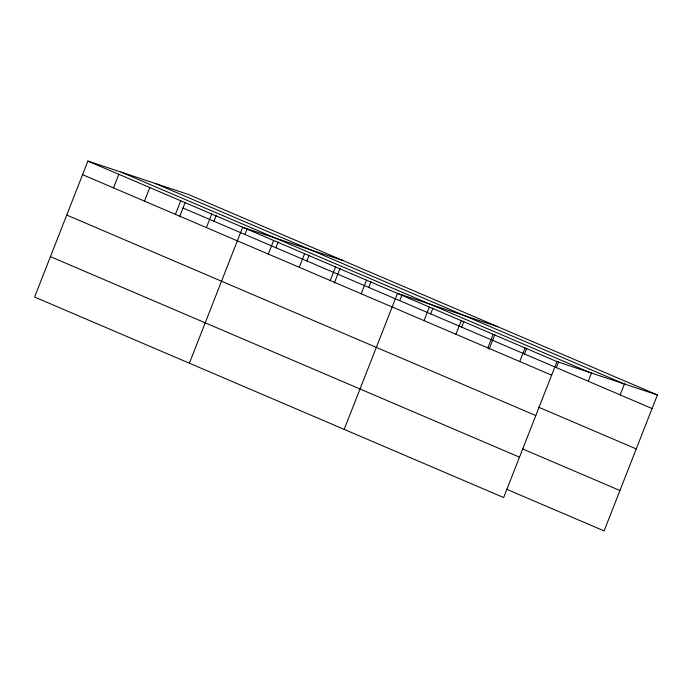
<?xml version="1.0" encoding="UTF-8"?>
<svg xmlns="http://www.w3.org/2000/svg" width="692" height="692" viewBox="0 0 692 692"><rect width="100%" height="100%" fill="white"/><g stroke="black" fill="none" stroke-linecap="round" stroke-linejoin="round"><path stroke-width="1.04" d="M657.4 394.95L188.328 194.443L87.884 161.08L34.6 297.05L503.672 497.557L556.956 361.587L657.4 394.95L604.116 530.92L506.492 489.192M113.523 187.895L118.842 174.315M144.481 201.13L149.801 187.549M175.439 214.364L180.759 200.784M179.531 216.89L185.283 202.202M206.398 227.59L211.717 214.018M213.966 221.25L216.241 215.437M189.392 363.213L242.676 227.253L343.12 260.607M244.925 234.484L247.2 228.671M268.314 254.059L273.634 240.479M275.883 247.719L278.167 241.906M299.273 267.294L304.601 253.713M306.841 260.953L309.125 255.132M330.231 280.528L335.559 266.948M334.322 283.054L340.083 268.366M361.189 293.763L366.518 280.182M368.758 287.422L371.042 281.601M344.192 429.386L397.476 293.417L497.911 326.78M399.716 300.657L402 294.835M424.049 320.63L429.369 307.049M430.675 313.891L432.958 308.07M455.942 334.262L461.27 320.69M461.633 327.126L463.917 321.304M487.843 347.903L493.162 334.322M489.123 349.226L494.875 334.539M519.744 361.535L525.064 347.955M524.493 353.993L526.768 348.171M556.385 367.625L558.669 361.804M588.287 381.257L591.703 372.53M620.179 394.898L624.746 383.256M155.181 183.432L624.253 383.939M121.031 172.092L590.103 372.599M87.884 161.08L556.956 361.587M183.008 208.024L652.08 408.531M82.564 174.661L551.636 375.168M538.627 407.19L636.251 448.918M66.735 215.048L535.807 415.555M522.322 448.797L619.946 490.533M50.429 256.663L519.502 457.17"/></g></svg>
